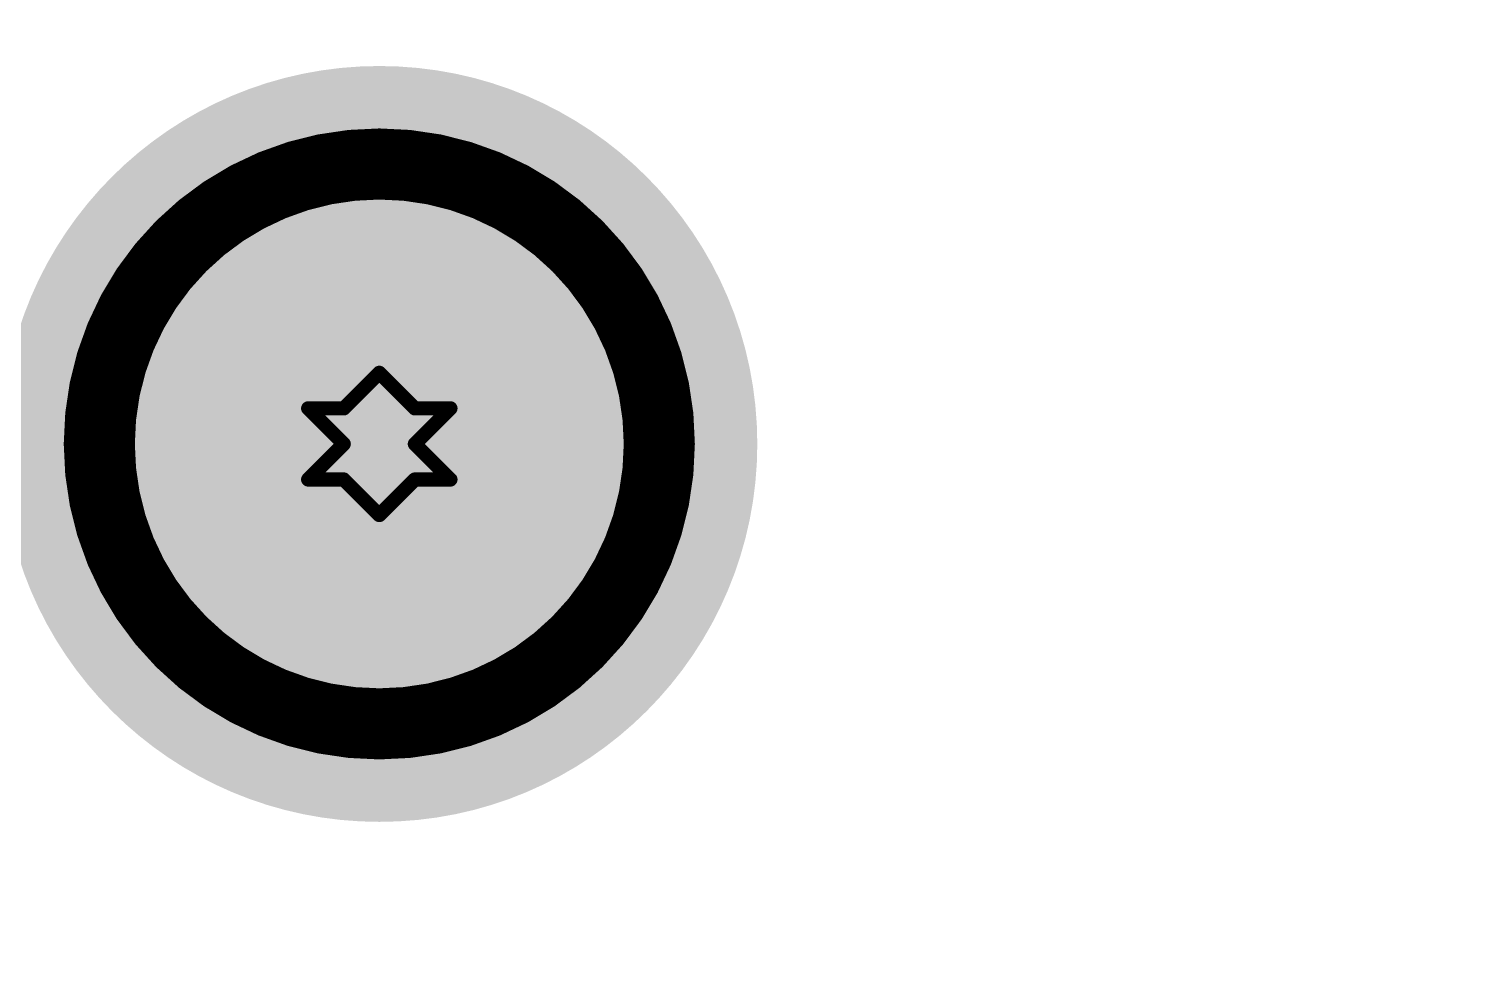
# Model space of a CAD drawing. Header units: inches. Extents: x 0 to 446, y -21 to 70.
# Drawn here: x 13.75 to 18.93, y 60.63 to 63.94 of the extents above; entities that cross this region are included whole.
import ezdxf

# ---------------------------------------------------------------- set-up
doc = ezdxf.new("R2010")
doc.units = ezdxf.units.IN
for name, color, linetype in [('Board Outline', 216, 'Continuous'), ('Bottom Solder', 6, 'Continuous'), ('Drill Drawing', 1, 'Continuous'), ('Fabrication', 76, 'Continuous'), ('Pad Holes', 156, 'Continuous'), ('Top Layer', 1, 'Continuous'), ('Top Solder', 216, 'Continuous')]:
    doc.layers.add(name, color=color, linetype=linetype)

msp = doc.modelspace()

# ---------------------------------------------------------------- hatches: boundary and pattern name
at = {"layer": 'Bottom Solder'}
h = msp.add_hatch(color=6, dxfattribs=at)
edge = h.paths.add_edge_path()
edge.add_arc((15, 62.4563), 0.05, 0, 360)
at = {"layer": 'Pad Holes'}
h = msp.add_hatch(color=7, dxfattribs=at)
edge = h.paths.add_edge_path()
edge.add_arc((15, 62.4563), 1, 0, 360)
at = {"layer": 'Top Layer'}
h = msp.add_hatch(color=1, dxfattribs=at)
edge = h.paths.add_edge_path()
edge.add_arc((15, 62.4563), 1.3, 0, 360)
at = {"layer": 'Top Solder'}
h = msp.add_hatch(color=216, dxfattribs=at)
edge = h.paths.add_edge_path()
edge.add_arc((15, 62.4563), 1.35, 0, 360)

# ---------------------------------------------------------------- linework, layer by layer
at = {"layer": 'Board Outline'}
for points in [[(8.25, 60.7542, 0.254, 0.254, -0.152792), (25, 69.9563, 0.254, 0.254, 0)], [(14, 62.4563, 0.254, 0.254, -1), (16, 62.4563, 0.254, 0.254, 0)], [(16, 62.4563, 0.254, 0.254, -1), (14, 62.4563, 0.254, 0.254, 0)]]:
    msp.add_lwpolyline(points, format="xyseb", dxfattribs=at)
for points in [[(13.9365, 62.4563, 0.127, 0.127, 1), (14.0635, 62.4563, 0.127, 0.127, 1)], [(13.9365, 62.4563, 0.127, 0.127, 1), (14.0635, 62.4563, 0.127, 0.127, 1)], [(15.9365, 62.4563, 0.127, 0.127, 1), (16.0635, 62.4563, 0.127, 0.127, 1)], [(15.9365, 62.4563, 0.127, 0.127, 1), (16.0635, 62.4563, 0.127, 0.127, 1)]]:
    msp.add_lwpolyline(points, format="xyseb", close=True, dxfattribs=at)
at = {"layer": 'Drill Drawing'}
for points in [[(14.873, 62.5833, 0.0508, 0.0508, 0), (15, 62.7103, 0.0508, 0.0508, 0)], [(15, 62.7103, 0.0508, 0.0508, 0), (15.127, 62.5833, 0.0508, 0.0508, 0)], [(14.746, 62.5833, 0.0508, 0.0508, 0), (14.873, 62.4563, 0.0508, 0.0508, 0)], [(14.746, 62.5833, 0.0508, 0.0508, 0), (14.873, 62.5833, 0.0508, 0.0508, 0)], [(15.127, 62.5833, 0.0508, 0.0508, 0), (15.254, 62.5833, 0.0508, 0.0508, 0)], [(15.127, 62.4563, 0.0508, 0.0508, 0), (15.254, 62.5833, 0.0508, 0.0508, 0)], [(14.746, 62.3293, 0.0508, 0.0508, 0), (14.873, 62.4563, 0.0508, 0.0508, 0)], [(15.127, 62.4563, 0.0508, 0.0508, 0), (15.254, 62.3293, 0.0508, 0.0508, 0)], [(14.746, 62.3293, 0.0508, 0.0508, 0), (14.873, 62.3293, 0.0508, 0.0508, 0)], [(14.873, 62.3293, 0.0508, 0.0508, 0), (15, 62.2023, 0.0508, 0.0508, 0)], [(15, 62.2023, 0.0508, 0.0508, 0), (15.127, 62.3293, 0.0508, 0.0508, 0)], [(15.127, 62.3293, 0.0508, 0.0508, 0), (15.254, 62.3293, 0.0508, 0.0508, 0)]]:
    msp.add_lwpolyline(points, format="xyseb", dxfattribs=at)
for points in [[(14.9873, 62.7103, 0.0254, 0.0254, 1), (15.0127, 62.7103, 0.0254, 0.0254, 1)], [(14.9873, 62.7103, 0.0254, 0.0254, 1), (15.0127, 62.7103, 0.0254, 0.0254, 1)], [(14.7333, 62.5833, 0.0254, 0.0254, 1), (14.7587, 62.5833, 0.0254, 0.0254, 1)], [(14.7333, 62.5833, 0.0254, 0.0254, 1), (14.7587, 62.5833, 0.0254, 0.0254, 1)], [(14.8603, 62.5833, 0.0254, 0.0254, 1), (14.8857, 62.5833, 0.0254, 0.0254, 1)], [(14.8603, 62.5833, 0.0254, 0.0254, 1), (14.8857, 62.5833, 0.0254, 0.0254, 1)], [(15.1143, 62.5833, 0.0254, 0.0254, 1), (15.1397, 62.5833, 0.0254, 0.0254, 1)], [(15.1143, 62.5833, 0.0254, 0.0254, 1), (15.1397, 62.5833, 0.0254, 0.0254, 1)], [(15.2413, 62.5833, 0.0254, 0.0254, 1), (15.2667, 62.5833, 0.0254, 0.0254, 1)], [(15.2413, 62.5833, 0.0254, 0.0254, 1), (15.2667, 62.5833, 0.0254, 0.0254, 1)], [(14.8603, 62.4563, 0.0254, 0.0254, 1), (14.8857, 62.4563, 0.0254, 0.0254, 1)], [(14.8603, 62.4563, 0.0254, 0.0254, 1), (14.8857, 62.4563, 0.0254, 0.0254, 1)], [(15.1143, 62.4563, 0.0254, 0.0254, 1), (15.1397, 62.4563, 0.0254, 0.0254, 1)], [(15.1143, 62.4563, 0.0254, 0.0254, 1), (15.1397, 62.4563, 0.0254, 0.0254, 1)], [(14.7333, 62.3293, 0.0254, 0.0254, 1), (14.7587, 62.3293, 0.0254, 0.0254, 1)], [(14.7333, 62.3293, 0.0254, 0.0254, 1), (14.7587, 62.3293, 0.0254, 0.0254, 1)], [(14.8603, 62.3293, 0.0254, 0.0254, 1), (14.8857, 62.3293, 0.0254, 0.0254, 1)], [(14.8603, 62.3293, 0.0254, 0.0254, 1), (14.8857, 62.3293, 0.0254, 0.0254, 1)], [(15.1143, 62.3293, 0.0254, 0.0254, 1), (15.1397, 62.3293, 0.0254, 0.0254, 1)], [(15.1143, 62.3293, 0.0254, 0.0254, 1), (15.1397, 62.3293, 0.0254, 0.0254, 1)], [(15.2413, 62.3293, 0.0254, 0.0254, 1), (15.2667, 62.3293, 0.0254, 0.0254, 1)], [(15.2413, 62.3293, 0.0254, 0.0254, 1), (15.2667, 62.3293, 0.0254, 0.0254, 1)], [(14.9873, 62.2023, 0.0254, 0.0254, 1), (15.0127, 62.2023, 0.0254, 0.0254, 1)], [(14.9873, 62.2023, 0.0254, 0.0254, 1), (15.0127, 62.2023, 0.0254, 0.0254, 1)]]:
    msp.add_lwpolyline(points, format="xyseb", close=True, dxfattribs=at)
at = {"layer": 'Fabrication'}
msp.add_lwpolyline([(8.25, 60.7542, 0.254, 0.254, -0.152792), (25, 69.9563, 0.254, 0.254, 0)], format="xyseb", dxfattribs=at)
for points in [[(16, 62.4563, 0.254, 0.254, 1), (14, 62.4563, 0.254, 0.254, 1)], [(13.9365, 62.4563, 0.127, 0.127, 1), (14.0635, 62.4563, 0.127, 0.127, 1)], [(15.9365, 62.4563, 0.127, 0.127, 1), (16.0635, 62.4563, 0.127, 0.127, 1)]]:
    msp.add_lwpolyline(points, format="xyseb", close=True, dxfattribs=at)

doc.saveas('drawing.dxf')
